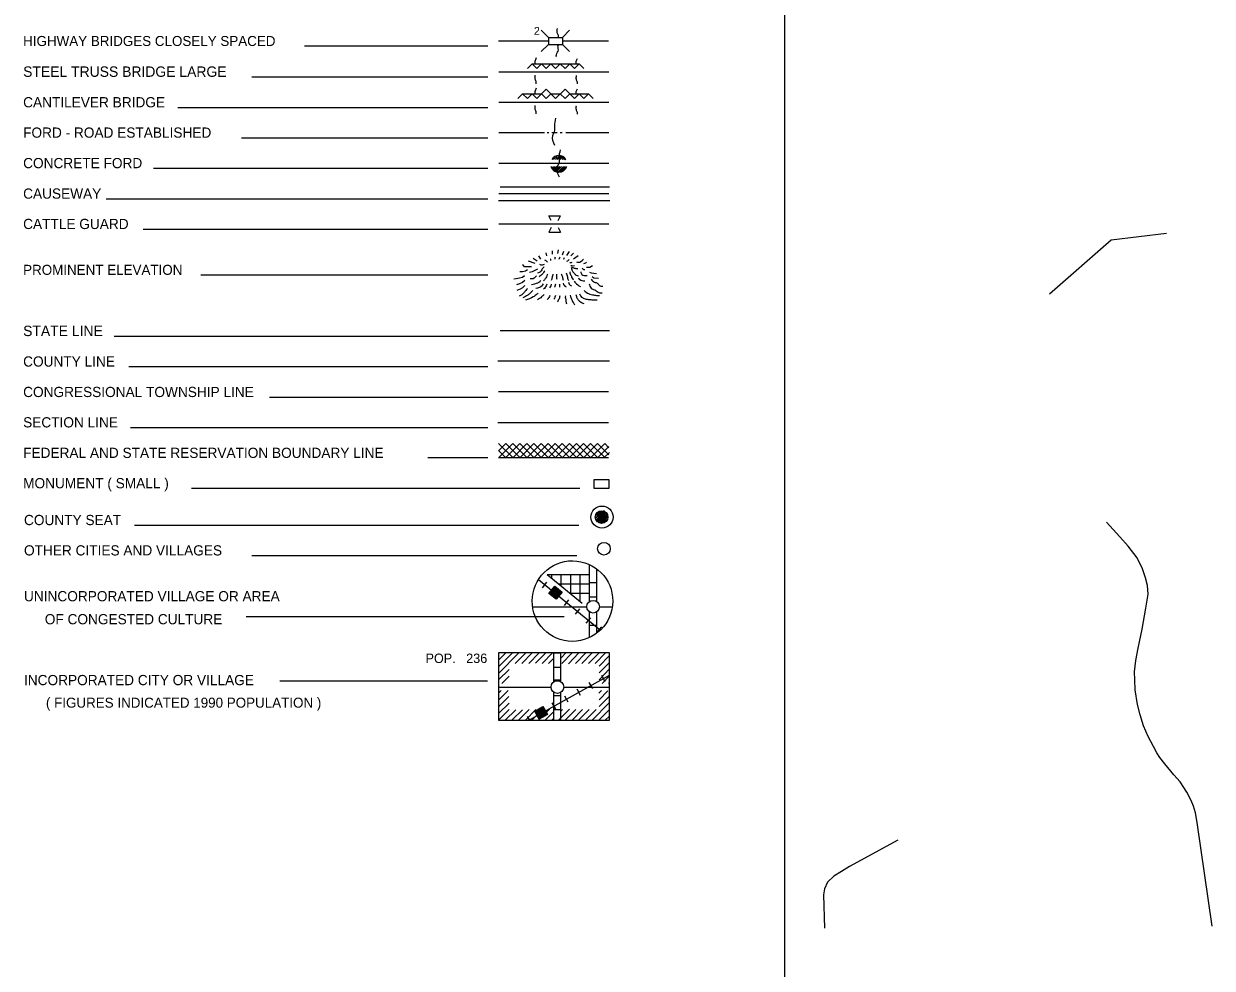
# Model space of a CAD drawing. Extents: x 834891 to 1516222, y 15529974 to 15977788.
# Drawn here: x 1465793 to 1516222, y 15702733 to 15742806 of the extents above; entities that cross this region are included whole.
import ezdxf

# ---------------------------------------------------------------- set-up
doc = ezdxf.new("R2010")
doc.units = 0
for name, color, linetype in [('L12', 7, 'Continuous'), ('L23', 7, 'Continuous'), ('L31', 7, 'Continuous')]:
    doc.layers.add(name, color=color, linetype=linetype)

msp = doc.modelspace()

# ---------------------------------------------------------------- linework, layer by layer
at = {"layer": 'L12'}
for p, q in [((1485936, 15742080), (1488053, 15742080)), ((1488650, 15742080), (1490609, 15742080)), ((1485952, 15740760), (1490624, 15740760)), ((1485952, 15739477), (1490624, 15739477)), ((1485952, 15738193), (1487884, 15738193)), ((1488000, 15738193), (1488074, 15738193)), ((1488201, 15738193), (1488428, 15738193)), ((1488560, 15738193), (1488644, 15738193)), ((1488787, 15738193), (1490624, 15738193)), ((1485952, 15736894), (1490624, 15736894)), ((1485952, 15735611), (1490624, 15735611)), ((1485952, 15734312), (1490624, 15734312)), ((1487383, 15718070), (1489685, 15718070)), ((1490228, 15718070), (1490767, 15718070)), ((1485925, 15714659), (1488169, 15714659)), ((1488708, 15714659), (1490609, 15714659))]:
    msp.add_line(p, q, dxfattribs=at)
at = {"layer": 'L23'}
for p, q in [((1498080, 15609001), (1498080, 15783243)), ((1488053, 15742228), (1487752, 15742529)), ((1488650, 15742228), (1488951, 15742529)), ((1488053, 15741927), (1487752, 15741631)), ((1488053, 15742228), (1488053, 15741927)), ((1488053, 15742228), (1488650, 15742228)), ((1488053, 15741927), (1488650, 15741927)), ((1488650, 15742228), (1488650, 15741927)), ((1488650, 15741927), (1488951, 15741631)), ((1477699, 15741863), (1485487, 15741863)), ((1487161, 15740913), (1487361, 15741113)), ((1487351, 15741113), (1489357, 15741113)), ((1487361, 15741113), (1487562, 15740913)), ((1487562, 15740913), (1487757, 15741113)), ((1487757, 15741113), (1487958, 15740913)), ((1487958, 15740913), (1488159, 15741113)), ((1488159, 15741113), (1488359, 15740913)), ((1488359, 15740913), (1488560, 15741113)), ((1488560, 15741113), (1488761, 15740913)), ((1488761, 15740913), (1488961, 15741113)), ((1488961, 15741113), (1489162, 15740913)), ((1489162, 15740913), (1489357, 15741113)), ((1489357, 15741113), (1489558, 15740913)), ((1475476, 15740554), (1485487, 15740554)), ((1487562, 15739630), (1487958, 15740031)), ((1487958, 15740031), (1488359, 15739630)), ((1488359, 15739630), (1488761, 15740031)), ((1488761, 15740031), (1489162, 15739630)), ((1486760, 15739630), (1486960, 15739830)), ((1486960, 15739830), (1487161, 15739630)), ((1486960, 15739830), (1487757, 15739830)), ((1487161, 15739630), (1487361, 15739830)), ((1487361, 15739830), (1487562, 15739630)), ((1487757, 15739830), (1487958, 15739630)), ((1487958, 15739630), (1488159, 15739830)), ((1488159, 15739830), (1488560, 15739830)), ((1488560, 15739830), (1488761, 15739630)), ((1488761, 15739630), (1488961, 15739830)), ((1488961, 15739830), (1489759, 15739830)), ((1489162, 15739630), (1489357, 15739830)), ((1489357, 15739830), (1489558, 15739630)), ((1489558, 15739630), (1489759, 15739830)), ((1489759, 15739830), (1489959, 15739630)), ((1472324, 15739260), (1485487, 15739260)), ((1475027, 15737972), (1485487, 15737972)), ((1488212, 15737048), (1488333, 15737180)), ((1488275, 15737048), (1488428, 15737195)), ((1488359, 15737048), (1488518, 15737206)), ((1488428, 15737048), (1488576, 15737206)), ((1488491, 15737048), (1488629, 15737180)), ((1488560, 15737048), (1488676, 15737164)), ((1488644, 15737048), (1488718, 15737127)), ((1488708, 15737048), (1488761, 15737095)), ((1488766, 15737048), (1488787, 15737063)), ((1471295, 15736678), (1485487, 15736678)), ((1488175, 15736731), (1488201, 15736747)), ((1488190, 15736678), (1488270, 15736747)), ((1488227, 15736636), (1488344, 15736747)), ((1488259, 15736604), (1488407, 15736747)), ((1488291, 15736572), (1488476, 15736747)), ((1488344, 15736546), (1488544, 15736747)), ((1488386, 15736520), (1488608, 15736747)), ((1488449, 15736514), (1488692, 15736747)), ((1488518, 15736504), (1488761, 15736747)), ((1488602, 15736520), (1488824, 15736747)), ((1486010, 15735881), (1490640, 15735881)), ((1469283, 15735384), (1485487, 15735384)), ((1485936, 15735305), (1490667, 15735305)), ((1488169, 15734460), (1488069, 15734661)), ((1488069, 15734661), (1488565, 15734661)), ((1488470, 15734460), (1488565, 15734661)), ((1470862, 15734096), (1485487, 15734096)), ((1488169, 15734159), (1488069, 15733964)), ((1488069, 15733964), (1488565, 15733964)), ((1488470, 15734159), (1488565, 15733964)), ((1473312, 15732153), (1485487, 15732153)), ((1486010, 15729792), (1490640, 15729792)), ((1469626, 15729555), (1485487, 15729555)), ((1470244, 15728261), (1485487, 15728261)), ((1485909, 15728504), (1490640, 15728504)), ((1476226, 15726967), (1485487, 15726967)), ((1485941, 15727210), (1490609, 15727210)), ((1485909, 15725885), (1490609, 15725885)), ((1470328, 15725679), (1485487, 15725679)), ((1485941, 15724993), (1486543, 15724396)), ((1485952, 15724401), (1486543, 15724993)), ((1485952, 15724697), (1486242, 15724993)), ((1486242, 15724993), (1486844, 15724396)), ((1486253, 15724401), (1486844, 15724993)), ((1486543, 15724993), (1487145, 15724396)), ((1486554, 15724401), (1487145, 15724993)), ((1486844, 15724993), (1487441, 15724396)), ((1486849, 15724401), (1487441, 15724993)), ((1487145, 15724993), (1487742, 15724396)), ((1487150, 15724401), (1487742, 15724993)), ((1487441, 15724993), (1488043, 15724396)), ((1487451, 15724401), (1488043, 15724993)), ((1487742, 15724993), (1488344, 15724396)), ((1487752, 15724401), (1488344, 15724993)), ((1488043, 15724993), (1488644, 15724396)), ((1488053, 15724401), (1488644, 15724993)), ((1488344, 15724993), (1488945, 15724396)), ((1488349, 15724401), (1488945, 15724993)), ((1488644, 15724993), (1489241, 15724396)), ((1488650, 15724401), (1489241, 15724993)), ((1488945, 15724993), (1489542, 15724396)), ((1488951, 15724401), (1489542, 15724993)), ((1489241, 15724993), (1489843, 15724396)), ((1489252, 15724401), (1489843, 15724993)), ((1489542, 15724993), (1490144, 15724396)), ((1489553, 15724401), (1490144, 15724993)), ((1489843, 15724993), (1490445, 15724396)), ((1489854, 15724401), (1490445, 15724993)), ((1490144, 15724993), (1490624, 15724512)), ((1490170, 15724417), (1490624, 15724871)), ((1490445, 15724993), (1490619, 15724818)), ((1485487, 15724385), (1482942, 15724385)), ((1485941, 15724697), (1486237, 15724401)), ((1485941, 15724396), (1490609, 15724396)), ((1490424, 15724401), (1490640, 15724612)), ((1472910, 15723097), (1489384, 15723097)), ((1470492, 15721534), (1489352, 15721534)), ((1475476, 15720246), (1489257, 15720246)), ((1489801, 15718302), (1489801, 15719860)), ((1488000, 15719443), (1489801, 15719443)), ((1488201, 15719295), (1488201, 15719443)), ((1488602, 15718952), (1488602, 15719443)), ((1489004, 15718651), (1489004, 15719443)), ((1489400, 15718302), (1489400, 15719443)), ((1490102, 15718302), (1490102, 15719675)), ((1487800, 15718878), (1487984, 15719110)), ((1488074, 15718635), (1488634, 15718693)), ((1488101, 15718661), (1488602, 15718709)), ((1488127, 15718688), (1488576, 15718735)), ((1488153, 15718720), (1488549, 15718762)), ((1488169, 15718746), (1488518, 15718788)), ((1488190, 15718778), (1488491, 15718804)), ((1488212, 15718804), (1488470, 15718825)), ((1488243, 15718836), (1488433, 15718852)), ((1488259, 15718862), (1488407, 15718867)), ((1488275, 15718508), (1488460, 15718746)), ((1488285, 15718883), (1488386, 15718894)), ((1488301, 15718910), (1488359, 15718910)), ((1488486, 15719042), (1489801, 15719042)), ((1489801, 15719094), (1490102, 15719094)), ((1488111, 15718619), (1488608, 15718667)), ((1488132, 15718593), (1488592, 15718646)), ((1488169, 15718572), (1488560, 15718609)), ((1488190, 15718551), (1488544, 15718588)), ((1488217, 15718529), (1488518, 15718561)), ((1488243, 15718503), (1488502, 15718535)), ((1488275, 15718477), (1488476, 15718503)), ((1488301, 15718461), (1488449, 15718477)), ((1488328, 15718434), (1488433, 15718445)), ((1488349, 15718419), (1488407, 15718419)), ((1488734, 15718128), (1488924, 15718360)), ((1489004, 15718646), (1489801, 15718646)), ((1489801, 15718492), (1490102, 15718492)), ((1489199, 15717753), (1489394, 15717975)), ((1489801, 15716761), (1489801, 15717854)), ((1490102, 15716945), (1490102, 15717854)), ((1475233, 15717658), (1488724, 15717658)), ((1489658, 15717368), (1489854, 15717600)), ((1489801, 15717294), (1490102, 15717294)), ((1490128, 15716988), (1490318, 15717220)), ((1485936, 15715805), (1486242, 15716122)), ((1485936, 15715525), (1486527, 15716122)), ((1485952, 15715250), (1486791, 15716100)), ((1486643, 15715662), (1487092, 15716111)), ((1486928, 15715667), (1487367, 15716111)), ((1487219, 15715662), (1487668, 15716122)), ((1487509, 15715678), (1487937, 15716100)), ((1487784, 15715667), (1488227, 15716122)), ((1488058, 15715667), (1488285, 15715884)), ((1488285, 15716111), (1488586, 15716111)), ((1488285, 15714891), (1488285, 15716111)), ((1488586, 15714902), (1488586, 15716111)), ((1488592, 15715910), (1488803, 15716127)), ((1488629, 15715662), (1489067, 15716111)), ((1488903, 15715652), (1489352, 15716111)), ((1489199, 15715667), (1489637, 15716111)), ((1489468, 15715662), (1489917, 15716111)), ((1489759, 15715662), (1490202, 15716111)), ((1490044, 15715662), (1490482, 15716111)), ((1490202, 15715546), (1490651, 15715995)), ((1490202, 15715261), (1490651, 15715710)), ((1485941, 15714970), (1486385, 15715403)), ((1488285, 15715509), (1488586, 15715509)), ((1490207, 15714976), (1490651, 15715430)), ((1490466, 15714891), (1490318, 15715150)), ((1490334, 15714817), (1490651, 15715145)), ((1476659, 15714934), (1485476, 15714934)), ((1486078, 15714812), (1486385, 15715129)), ((1488285, 15714970), (1488586, 15714970)), ((1489943, 15714601), (1489790, 15714860)), ((1490609, 15714817), (1490651, 15714860)), ((1485941, 15714400), (1486052, 15714511)), ((1485941, 15714110), (1486353, 15714511)), ((1485941, 15713825), (1486374, 15714268)), ((1488285, 15713260), (1488285, 15714442)), ((1488285, 15714310), (1488586, 15714310)), ((1488586, 15713260), (1488586, 15714442)), ((1488893, 15714020), (1488745, 15714279)), ((1489415, 15714310), (1489268, 15714569)), ((1490191, 15714400), (1490308, 15714511)), ((1490202, 15714126), (1490577, 15714501)), ((1490202, 15713835), (1490640, 15714279)), ((1485936, 15713260), (1486395, 15713708)), ((1485952, 15713550), (1486385, 15713983)), ((1486216, 15713260), (1486670, 15713703)), ((1486517, 15713270), (1486960, 15713703)), ((1486791, 15713260), (1487235, 15713708)), ((1487076, 15713260), (1487525, 15713708)), ((1487361, 15713270), (1487794, 15713703)), ((1487493, 15713608), (1487509, 15713661)), ((1487509, 15713576), (1487541, 15713677)), ((1487525, 15713550), (1487567, 15713693)), ((1487541, 15713529), (1487599, 15713708)), ((1487567, 15713487), (1487636, 15713735)), ((1487583, 15713450), (1487668, 15713751)), ((1487599, 15713429), (1487694, 15713767)), ((1487610, 15713392), (1487726, 15713777)), ((1487625, 15713244), (1488095, 15713719)), ((1487636, 15713360), (1487757, 15713804)), ((1487652, 15713328), (1487784, 15713809)), ((1487668, 15713302), (1487816, 15713835)), ((1487694, 15713318), (1487837, 15713804)), ((1487842, 15713434), (1487694, 15713703)), ((1487726, 15713334), (1487852, 15713777)), ((1487757, 15713355), (1487868, 15713735)), ((1487794, 15713371), (1487884, 15713708)), ((1487816, 15713386), (1487900, 15713677)), ((1487852, 15713402), (1487916, 15713650)), ((1488370, 15713730), (1488217, 15713994)), ((1488285, 15713708), (1488586, 15713708)), ((1488486, 15713254), (1488945, 15713719)), ((1488565, 15713629), (1488650, 15713708)), ((1488776, 15713270), (1489220, 15713708)), ((1489062, 15713260), (1489500, 15713708)), ((1489336, 15713254), (1489790, 15713708)), ((1489637, 15713275), (1490075, 15713708)), ((1489912, 15713260), (1490635, 15713994)), ((1490191, 15713260), (1490635, 15713703)), ((1487251, 15713270), (1487166, 15713413)), ((1487884, 15713429), (1487942, 15713619)), ((1487911, 15713434), (1487958, 15713587)), ((1487926, 15713270), (1488270, 15713608)), ((1487942, 15713450), (1487974, 15713561)), ((1487969, 15713471), (1487984, 15713529)), ((1488201, 15713254), (1488275, 15713334)), ((1490466, 15713260), (1490640, 15713429))]:
    msp.add_line(p, q, dxfattribs=at)
for points in [[(1487583, 15732728), (1487404, 15732844)], [(1487726, 15732818), (1487652, 15732961)], [(1487984, 15732955), (1487953, 15733093)], [(1488227, 15733035), (1488233, 15733177)], [(1488449, 15733061), (1488476, 15733214)], [(1488650, 15732998), (1488708, 15733161)], [(1488835, 15732976), (1488945, 15733145)], [(1489004, 15732955), (1489125, 15733071)], [(1489125, 15732829), (1489310, 15732971)], [(1487166, 15732364), (1487076, 15732306), (1486950, 15732279), (1486844, 15732279)], [(1487335, 15732496), (1487045, 15732496), (1486992, 15732543), (1486950, 15732580)], [(1487493, 15732628), (1487203, 15732739)], [(1489553, 15732628), (1489642, 15732660), (1489674, 15732686)], [(1489674, 15732480), (1489817, 15732480), (1489927, 15732543)], [(1487045, 15732110), (1486950, 15732047), (1486833, 15732005), (1486686, 15731978), (1486591, 15731968)], [(1487050, 15731920), (1486950, 15731831), (1486833, 15731778), (1486701, 15731736)], [(1489801, 15732269), (1489875, 15732242), (1490091, 15732211)], [(1489912, 15732079), (1489975, 15732026), (1490186, 15732010)], [(1487060, 15731704), (1486960, 15731604), (1486849, 15731551), (1486717, 15731487)], [(1490149, 15722062), (1490419, 15722136), (1490128, 15722051), (1490445, 15722109), (1490107, 15722004), (1490445, 15722088), (1490450, 15722094), (1490070, 15721977), (1490508, 15722062), (1490091, 15721930), (1490524, 15722009), (1490059, 15721861), (1490545, 15721977), (1490049, 15721777), (1490545, 15721919), (1490102, 15721761), (1490551, 15721877), (1490102, 15721692), (1490508, 15721819), (1490191, 15721650), (1490492, 15721761), (1490292, 15721634), (1490492, 15721713), (1490524, 15721835), (1490107, 15721735)], [(1487636, 15719226), (1490260, 15717077)], [(1488000, 15719443), (1489484, 15718228)], [(1487462, 15716111), (1485936, 15716111), (1485936, 15713260), (1490651, 15713260), (1490651, 15716111), (1487462, 15716111)], [(1487245, 15713275), (1490640, 15715161)]]:
    msp.add_lwpolyline(points, dxfattribs=at)
for points in [[(1490635, 15723097), (1490635, 15723451), (1489986, 15723451), (1489986, 15723097)], [(1488074, 15718635), (1488328, 15718947), (1488634, 15718693), (1488386, 15718387)], [(1487668, 15713302), (1487478, 15713645), (1487816, 15713835), (1488011, 15713492)]]:
    msp.add_lwpolyline(points, close=True, dxfattribs=at)
for centre, radius in [((1490327, 15721873), 469), ((1490309, 15721873), 269), ((1490412, 15720530), 269), ((1489953, 15718073), 269), ((1488437, 15714665), 269)]:
    msp.add_circle(centre, radius, dxfattribs=at)
for start, end in [(33.1356, 146.8644), (198.6495, 341.3505)]:
    msp.add_arc((1488493, 15736858), 355, start, end, dxfattribs=at)
msp.add_ellipse((1489076, 15718311), major_axis=(-10, -1709), ratio=0.999925, dxfattribs=at)
for points in [[(1488476, 15742238), (1488476, 15742302), (1488433, 15742428), (1488433, 15742587), (1488433, 15742597)], [(1488391, 15741404), (1488391, 15741494), (1488476, 15741705), (1488476, 15741905), (1488502, 15741927)], [(1487493, 15741129), (1487493, 15741219), (1487552, 15741372)], [(1489236, 15741129), (1489236, 15741219), (1489283, 15741335)], [(1487536, 15740263), (1487536, 15740327), (1487493, 15740453), (1487493, 15740612), (1487493, 15740622)], [(1489283, 15740253), (1489283, 15740321), (1489241, 15740448), (1489241, 15740601), (1489241, 15740612)], [(1487493, 15739846), (1487493, 15739936), (1487552, 15740089)], [(1489236, 15739846), (1489236, 15739936), (1489283, 15740052)], [(1487536, 15738980), (1487536, 15739044), (1487493, 15739170), (1487493, 15739329), (1487493, 15739339)], [(1489283, 15738970), (1489283, 15739038), (1489241, 15739160), (1489241, 15739318), (1489241, 15739329)], [(1488328, 15737639), (1488243, 15738061), (1488328, 15738273), (1488328, 15738468), (1488375, 15738795)], [(1488518, 15736303), (1488433, 15736731), (1488518, 15736937), (1488518, 15737137), (1488565, 15737459)], [(1488153, 15732760), (1488153, 15732813), (1488143, 15732818)], [(1488344, 15732818), (1488333, 15732871), (1488349, 15732918)], [(1488502, 15732829), (1488534, 15732871), (1488549, 15732913)], [(1488703, 15732813), (1488718, 15732839), (1488734, 15732887)], [(1488835, 15732728), (1488908, 15732770), (1488935, 15732802)], [(1489252, 15732702), (1489326, 15732686), (1489537, 15732813)], [(1487594, 15732396), (1487367, 15732285), (1487245, 15732253)], [(1487874, 15732485), (1487842, 15732470), (1487752, 15732327), (1487668, 15732253), (1487594, 15732221)], [(1487900, 15732327), (1487852, 15732253), (1487779, 15732163), (1487694, 15732095), (1487657, 15732068)], [(1487874, 15732596), (1487794, 15732559), (1487694, 15732586)], [(1488011, 15732686), (1487953, 15732744), (1487900, 15732776)], [(1488967, 15732681), (1489019, 15732670), (1489062, 15732686)], [(1489009, 15732554), (1489051, 15732543), (1489167, 15732543)], [(1489025, 15732464), (1489062, 15732343), (1489141, 15732227), (1489236, 15732137), (1489326, 15732110)], [(1489040, 15732496), (1489151, 15732438), (1489299, 15732427)], [(1489426, 15732285), (1489479, 15732169), (1489695, 15732121)], [(1489484, 15732438), (1489558, 15732380), (1489600, 15732380)], [(1487552, 15732105), (1487493, 15732052), (1487409, 15731989), (1487282, 15731989)], [(1487720, 15731910), (1487684, 15731862), (1487594, 15731804), (1487340, 15731736)], [(1488011, 15732184), (1487969, 15732063), (1487884, 15731947), (1487852, 15731894)], [(1488243, 15732179), (1488212, 15732037), (1488175, 15731910)], [(1488402, 15732184), (1488391, 15732063), (1488407, 15731963)], [(1488592, 15732195), (1488650, 15732063), (1488676, 15731931)], [(1488687, 15731794), (1488718, 15731709), (1488803, 15731651)], [(1488803, 15732242), (1488866, 15732063), (1488882, 15731963), (1488908, 15731920)], [(1488903, 15731836), (1488935, 15731762), (1489035, 15731677)], [(1488961, 15732279), (1488977, 15732195), (1489019, 15732121), (1489062, 15732005), (1489120, 15731947)], [(1489141, 15731889), (1489199, 15731809), (1489410, 15731662)], [(1489326, 15732021), (1489378, 15731963), (1489600, 15731894)], [(1489869, 15731963), (1490001, 15731846), (1490144, 15731788), (1490218, 15731704), (1490366, 15731672)], [(1487161, 15731577), (1487092, 15731493), (1487018, 15731392), (1486807, 15731244)], [(1487393, 15731487), (1487282, 15731371), (1487182, 15731297), (1486976, 15731176)], [(1487610, 15731371), (1487567, 15731334), (1487409, 15731213), (1487087, 15731081)], [(1487826, 15731773), (1487784, 15731693), (1487520, 15731577)], [(1487868, 15731318), (1487768, 15731218), (1487594, 15731086)], [(1487984, 15731751), (1487958, 15731688), (1487852, 15731545)], [(1488116, 15731276), (1488074, 15731186), (1488000, 15731097)], [(1488175, 15731751), (1488153, 15731688), (1488101, 15731604)], [(1488349, 15731762), (1488333, 15731672), (1488317, 15731630)], [(1488528, 15731762), (1488528, 15731720), (1488518, 15731635)], [(1488982, 15731297), (1489004, 15731186), (1489062, 15731070), (1489099, 15730986), (1489167, 15730885)], [(1489220, 15731318), (1489241, 15731229), (1489299, 15731118), (1489410, 15731012), (1489558, 15730938)], [(1489378, 15731345), (1489436, 15731244), (1489574, 15731144), (1489743, 15731112), (1489901, 15731097), (1490128, 15731097)], [(1489568, 15731487), (1489759, 15731355), (1489875, 15731318), (1490049, 15731287), (1490218, 15731276)], [(1489785, 15731778), (1489869, 15731593), (1490070, 15731487), (1490191, 15731403), (1490329, 15731392)], [(1488349, 15731271), (1488312, 15731155), (1488291, 15731118)], [(1488544, 15731260), (1488518, 15731171), (1488460, 15731039), (1488444, 15731002)], [(1488776, 15731260), (1488776, 15731160), (1488787, 15731128), (1488803, 15730996), (1488824, 15730928)]]:
    msp.add_spline(points, degree=3, dxfattribs=at)
at = {"layer": 'L31'}
for points in [[(1514286, 15733901), (1511927, 15733625), (1509313, 15731336)], [(1516222, 15704514), (1515583, 15708912), (1515513, 15709325), (1515427, 15709606), (1515323, 15709845), (1515137, 15710202), (1514861, 15710645), (1514589, 15710944), (1514213, 15711410), (1513999, 15711677), (1513874, 15711874), (1513729, 15712146), (1513506, 15712572), (1513305, 15713013), (1513162, 15713480), (1513050, 15713920), (1512952, 15714550), (1512935, 15714973), (1512928, 15715311), (1512976, 15715796), (1513077, 15716317), (1513245, 15717123), (1513409, 15718013), (1513500, 15718603), (1513478, 15718978), (1513397, 15719291), (1513269, 15719678), (1513030, 15720147), (1512660, 15720643), (1512304, 15721040), (1511740, 15721666)], [(1502883, 15708165), (1500827, 15707049), (1500486, 15706838), (1500166, 15706642), (1499893, 15706382), (1499768, 15706104), (1499728, 15705851), (1499776, 15704430)]]:
    msp.add_lwpolyline(points, dxfattribs=at)

# ---------------------------------------------------------------- texts
at = {"layer": 'L23'}
for s, height, p in [('2', 333, (1487441, 15742338)), ('HIGHWAY BRIDGES CLOSELY SPACED', 425.01, (1465766, 15741863)), ('STEEL TRUSS BRIDGE LARGE', 441.61, (1465766, 15740554)), ('CANTILEVER BRIDGE', 433.31, (1465766, 15739260)), ('FORD - ROAD ESTABLISHED', 433.31, (1465766, 15737972)), ('CONCRETE FORD', 433.31, (1465766, 15736678)), ('CAUSEWAY', 433.3, (1465766, 15735384)), ('CATTLE GUARD', 433.31, (1465766, 15734096)), ('PROMINENT ELEVATION', 425.01, (1465766, 15732153)), ('STATE LINE', 441.6, (1465766, 15729555)), ('COUNTY LINE', 433.31, (1465766, 15728261)), ('CONGRESSIONAL TOWNSHIP LINE', 433.31, (1465766, 15726967)), ('SECTION LINE', 433.31, (1465766, 15725679)), ('FEDERAL AND STATE RESERVATION BOUNDARY LINE', 433.31, (1465766, 15724385)), ('MONUMENT ( SMALL )', 433.31, (1465766, 15723097)), ('COUNTY SEAT', 433.31, (1465803, 15721534)), ('OTHER CITIES AND VILLAGES', 433.31, (1465803, 15720246)), ('UNINCORPORATED VILLAGE OR AREA', 433.31, (1465803, 15718302)), ('OF CONGESTED CULTURE', 433.31, (1466685, 15717326)), ('POP.   236', 400, (1482842, 15715683)), ('INCORPORATED CITY OR VILLAGE', 433.31, (1465803, 15714743)), ('( FIGURES INDICATED 1990 POPULATION )', 425.01, (1466733, 15713788))]:
    msp.add_text(s, height=height, dxfattribs=at).set_placement(p)

doc.saveas('drawing.dxf')
